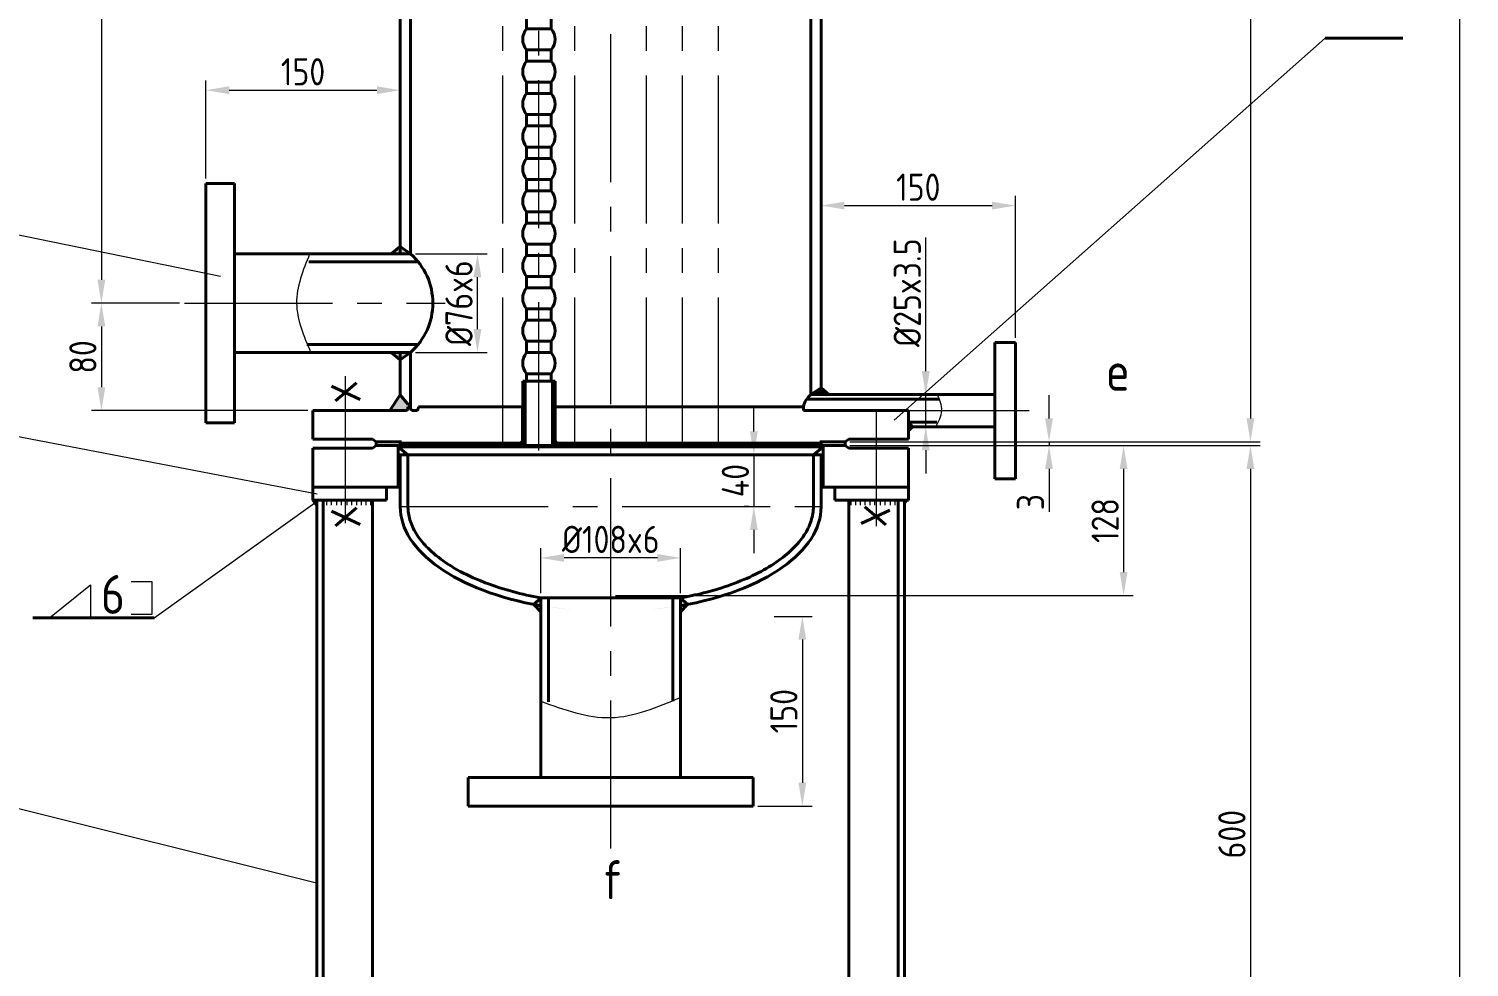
# Model space of a CAD drawing. Header units: millimetres. Extents: x -442207 to -224354, y 128709 to 249540.
# Drawn here: x -224838.4 to -224653, y 129020.7 to 129141.4 of the extents above; entities that cross this region are included whole.
import ezdxf

# ---------------------------------------------------------------- set-up
doc = ezdxf.new("R2010")
doc.units = ezdxf.units.MM
doc.linetypes.add('CENTER2', pattern=[28.575, 19.05, -3.175, 3.175, -3.175])
for name, color, linetype, lineweight in [('图层1', 7, 'Continuous', 40), ('图层2', 1, 'Continuous', 20), ('图层3', 3, 'Continuous', 20), ('图层4', 2, 'Continuous', 20), ('图层6', 4, 'CENTER2', 20)]:
    doc.layers.add(name, color=color, linetype=linetype, lineweight=lineweight)
doc.styles.add('工程字体', font='gbenor.shx', dxfattribs={"bigfont": 'gbcbig.shx'})
doc.dimstyles.new('直线$0', dxfattribs={"dimtxt": 3.5, "dimasz": 3, "dimexe": 1.25, "dimexo": 0.625, "dimtad": 1, "dimtxsty": '工程字体', "dimcen": 2.5, "dimclrd": 3, "dimclre": 3, "dimclrt": 2, "dimadec": 0, "dimazin": 0, "dimtfac": 1, "dimtmove": 0, "dimatfit": 3, "dimfxl": 0, "dimlwd": 13, "dimlwe": 13, "dimarcsym": 0})

# ---------------------------------------------------------------- blocks, each defined once
blk = doc.blocks.new('*D189')
at = {"layer": 'Defpoints', "color": 0}
for p in [(-224794.87, 129217.86), (-224829.04, 129106.11), (-224818.35, 129106.11)]:
    blk.add_point(p, dxfattribs=at)
at = {"layer": '图层1', "color": 3, "lineweight": 13}
for p, q in [((-224795.49, 129217.86), (-224830.29, 129217.86)), ((-224829.04, 129214.86), (-224829.04, 129109.11)), ((-224818.97, 129106.11), (-224830.29, 129106.11))]:
    blk.add_line(p, q, dxfattribs=at)
at = {"layer": '图层1', "color": 3}
for points in [[(-224829.54, 129214.86), (-224828.54, 129214.86), (-224829.04, 129217.86)], [(-224829.54, 129109.11), (-224828.54, 129109.11), (-224829.04, 129106.11)]]:
    blk.add_solid(points, dxfattribs=at)
at = {"layer": '图层1', "color": 2, "insert": (-224831.42, 129161.98), "char_height": 3.5, "attachment_point": 5, "rotation": 90, "style": '工程字体'}
blk.add_mtext('600', dxfattribs=at)
blk = doc.blocks.new('*D149')
at = {"layer": 'Defpoints', "color": 0}
for p in [(-224728.61, 129467.48), (-224679.93, 128987.78), (-224654.28, 128987.78)]:
    blk.add_point(p, dxfattribs=at)
at = {"layer": '图层1', "color": 3, "lineweight": 13}
for p, q in [((-224727.98, 129467.48), (-224653.03, 129467.48)), ((-224654.28, 129464.48), (-224654.28, 128990.78)), ((-224679.31, 128987.78), (-224653.03, 128987.78))]:
    blk.add_line(p, q, dxfattribs=at)
at = {"layer": '图层1', "color": 3}
for points in [[(-224654.78, 129464.48), (-224653.78, 129464.48), (-224654.28, 129467.48)], [(-224654.78, 128990.78), (-224653.78, 128990.78), (-224654.28, 128987.78)]]:
    blk.add_solid(points, dxfattribs=at)
at = {"layer": '图层1', "color": 2, "insert": (-224656.87, 129227.63), "char_height": 3.5, "attachment_point": 5, "rotation": 90, "style": '工程字体'}
blk.add_mtext('~2875', dxfattribs=at)
blk = doc.blocks.new('*D165')
at = {"layer": 'Defpoints', "color": 0}
for p in [(-224772.5, 129073.33), (-224772.5, 129068.19), (-224754.5, 129068.19)]:
    blk.add_point(p, dxfattribs=at)
at = {"layer": '图层1', "color": 3, "lineweight": 13}
for p, q in [((-224772.5, 129068.81), (-224772.5, 129074.58)), ((-224754.5, 129068.81), (-224754.5, 129074.58)), ((-224757.5, 129073.33), (-224769.5, 129073.33))]:
    blk.add_line(p, q, dxfattribs=at)
at = {"layer": '图层1', "color": 3}
for points in [[(-224769.5, 129073.83), (-224769.5, 129072.83), (-224772.5, 129073.33)], [(-224757.5, 129073.83), (-224757.5, 129072.83), (-224754.5, 129073.33)]]:
    blk.add_solid(points, dxfattribs=at)
at = {"layer": '图层1', "color": 2, "insert": (-224763.5, 129075.71), "char_height": 3.5, "attachment_point": 5, "style": '工程字体'}
blk.add_mtext('%%C108x6', dxfattribs=at)
blk = doc.blocks.new('*D164')
at = {"layer": 'Defpoints', "color": 0}
for p in [(-224743.08, 129065.81), (-224745.17, 129041.4), (-224738.84, 129041.4)]:
    blk.add_point(p, dxfattribs=at)
at = {"layer": '图层1', "color": 3, "lineweight": 13}
for p, q in [((-224742.45, 129065.81), (-224737.59, 129065.81)), ((-224738.84, 129062.81), (-224738.84, 129044.4)), ((-224744.55, 129041.4), (-224737.59, 129041.4))]:
    blk.add_line(p, q, dxfattribs=at)
at = {"layer": '图层1', "color": 3}
for points in [[(-224739.34, 129062.81), (-224738.34, 129062.81), (-224738.84, 129065.81)], [(-224739.34, 129044.4), (-224738.34, 129044.4), (-224738.84, 129041.4)]]:
    blk.add_solid(points, dxfattribs=at)
at = {"layer": '图层1', "color": 2, "insert": (-224741.22, 129053.61), "char_height": 3.5, "attachment_point": 5, "rotation": 90, "style": '工程字体'}
blk.add_mtext('150', dxfattribs=at)
blk = doc.blocks.new('*D163')
at = {"layer": 'Defpoints', "color": 0}
for p in [(-224718.09, 129087.78), (-224763.5, 129068.5), (-224697.5, 129068.5)]:
    blk.add_point(p, dxfattribs=at)
at = {"layer": '图层1', "color": 3, "lineweight": 13}
for p, q in [((-224717.47, 129087.78), (-224696.25, 129087.78)), ((-224697.5, 129084.78), (-224697.5, 129071.5)), ((-224762.88, 129068.5), (-224696.25, 129068.5))]:
    blk.add_line(p, q, dxfattribs=at)
at = {"layer": '图层1', "color": 3}
for points in [[(-224698, 129084.78), (-224697, 129084.78), (-224697.5, 129087.78)], [(-224698, 129071.5), (-224697, 129071.5), (-224697.5, 129068.5)]]:
    blk.add_solid(points, dxfattribs=at)
at = {"layer": '图层1', "color": 2, "insert": (-224699.88, 129078.14), "char_height": 3.5, "attachment_point": 5, "rotation": 90, "style": '工程字体'}
blk.add_mtext('128', dxfattribs=at)
blk = doc.blocks.new('*D162')
at = {"layer": 'Defpoints', "color": 0}
for p in [(-224745.08, 129086.61), (-224745.08, 129079.94), (-224745.08, 129079.94)]:
    blk.add_point(p, dxfattribs=at)
at = {"layer": '图层1', "color": 3, "lineweight": 13}
for p, q in [((-224745.08, 129089.61), (-224745.08, 129092.61)), ((-224745.08, 129086.61), (-224745.08, 129079.94)), ((-224744.46, 129086.61), (-224743.83, 129086.61)), ((-224745.71, 129079.94), (-224746.33, 129079.94)), ((-224745.08, 129076.94), (-224745.08, 129073.94))]:
    blk.add_line(p, q, dxfattribs=at)
at = {"layer": '图层1', "color": 3}
for points in [[(-224745.58, 129089.61), (-224744.58, 129089.61), (-224745.08, 129086.61)], [(-224745.58, 129076.94), (-224744.58, 129076.94), (-224745.08, 129079.94)]]:
    blk.add_solid(points, dxfattribs=at)
at = {"layer": '图层1', "color": 2, "insert": (-224747.46, 129083.28), "char_height": 3.5, "attachment_point": 5, "rotation": 90, "style": '工程字体'}
blk.add_mtext('40', dxfattribs=at)
blk = doc.blocks.new('*D158')
at = {"layer": 'Defpoints', "color": 0}
for p in [(-224789.25, 129112.44), (-224780.64, 129112.44), (-224789.25, 129099.78)]:
    blk.add_point(p, dxfattribs=at)
at = {"layer": '图层1', "color": 3, "lineweight": 13}
for p, q in [((-224788.63, 129112.44), (-224779.39, 129112.44)), ((-224780.64, 129102.78), (-224780.64, 129109.44)), ((-224788.63, 129099.78), (-224779.39, 129099.78))]:
    blk.add_line(p, q, dxfattribs=at)
at = {"layer": '图层1', "color": 3}
for points in [[(-224781.14, 129109.44), (-224780.14, 129109.44), (-224780.64, 129112.44)], [(-224781.14, 129102.78), (-224780.14, 129102.78), (-224780.64, 129099.78)]]:
    blk.add_solid(points, dxfattribs=at)
at = {"layer": '图层1', "color": 2, "insert": (-224783.02, 129106.11), "char_height": 3.5, "attachment_point": 5, "rotation": 90, "style": '工程字体'}
blk.add_mtext('%%C76x6', dxfattribs=at)
blk = doc.blocks.new('*D157')
at = {"layer": 'Defpoints', "color": 0}
for p in [(-224790.59, 129133.51), (-224815.59, 129121.53), (-224790.59, 129121.53)]:
    blk.add_point(p, dxfattribs=at)
at = {"layer": '图层1', "color": 3, "lineweight": 13}
for p, q in [((-224815.59, 129122.15), (-224815.59, 129134.76)), ((-224790.59, 129122.15), (-224790.59, 129134.76)), ((-224812.59, 129133.51), (-224793.59, 129133.51))]:
    blk.add_line(p, q, dxfattribs=at)
at = {"layer": '图层1', "color": 3}
for points in [[(-224812.59, 129134.01), (-224812.59, 129133.01), (-224815.59, 129133.51)], [(-224793.59, 129134.01), (-224793.59, 129133.01), (-224790.59, 129133.51)]]:
    blk.add_solid(points, dxfattribs=at)
at = {"layer": '图层1', "color": 2, "insert": (-224803.09, 129135.88), "char_height": 3.5, "attachment_point": 5, "style": '工程字体'}
blk.add_mtext('150', dxfattribs=at)
blk = doc.blocks.new('*D156')
at = {"layer": 'Defpoints', "color": 0}
for p in [(-224818.35, 129106.11), (-224829.04, 129092.28), (-224801.84, 129092.28)]:
    blk.add_point(p, dxfattribs=at)
at = {"layer": '图层1', "color": 3, "lineweight": 13}
for p, q in [((-224818.97, 129106.11), (-224830.29, 129106.11)), ((-224829.04, 129103.11), (-224829.04, 129095.28)), ((-224802.46, 129092.28), (-224830.29, 129092.28))]:
    blk.add_line(p, q, dxfattribs=at)
at = {"layer": '图层1', "color": 3}
for points in [[(-224829.54, 129103.11), (-224828.54, 129103.11), (-224829.04, 129106.11)], [(-224829.54, 129095.28), (-224828.54, 129095.28), (-224829.04, 129092.28)]]:
    blk.add_solid(points, dxfattribs=at)
at = {"layer": '图层1', "color": 2, "insert": (-224831.42, 129099.19), "char_height": 3.5, "attachment_point": 5, "rotation": 90, "style": '工程字体'}
blk.add_mtext('80', dxfattribs=at)
blk = doc.blocks.new('*D155')
at = {"layer": 'Defpoints', "color": 0}
for p in [(-224722.96, 129094.36), (-224722.96, 129094.36), (-224722.96, 129090.19)]:
    blk.add_point(p, dxfattribs=at)
at = {"layer": '图层1', "color": 3, "lineweight": 13}
for p, q in [((-224722.96, 129097.36), (-224722.96, 129114.56)), ((-224723.59, 129094.36), (-224724.21, 129094.36)), ((-224722.96, 129090.19), (-224722.96, 129094.36)), ((-224723.59, 129090.19), (-224724.21, 129090.19)), ((-224722.96, 129087.19), (-224722.96, 129084.19))]:
    blk.add_line(p, q, dxfattribs=at)
at = {"layer": '图层1', "color": 3}
for points in [[(-224723.46, 129097.36), (-224722.46, 129097.36), (-224722.96, 129094.36)], [(-224723.46, 129087.19), (-224722.46, 129087.19), (-224722.96, 129090.19)]]:
    blk.add_solid(points, dxfattribs=at)
at = {"layer": '图层1', "color": 2, "insert": (-224725.34, 129107.46), "char_height": 3.5, "attachment_point": 5, "rotation": 90, "style": '工程字体'}
blk.add_mtext('%%C25x3.5', dxfattribs=at)
blk = doc.blocks.new('*D185')
at = {"layer": 'Defpoints', "color": 0}
for p in [(-224711.42, 129118.66), (-224736.42, 129102.69), (-224711.42, 129101.03)]:
    blk.add_point(p, dxfattribs=at)
at = {"layer": '图层1', "color": 3, "lineweight": 13}
for p, q in [((-224736.42, 129103.32), (-224736.42, 129119.91)), ((-224711.42, 129101.65), (-224711.42, 129119.91)), ((-224733.42, 129118.66), (-224714.42, 129118.66))]:
    blk.add_line(p, q, dxfattribs=at)
at = {"layer": '图层1', "color": 3}
for points in [[(-224733.42, 129119.16), (-224733.42, 129118.16), (-224736.42, 129118.66)], [(-224714.42, 129119.16), (-224714.42, 129118.16), (-224711.42, 129118.66)]]:
    blk.add_solid(points, dxfattribs=at)
at = {"layer": '图层1', "color": 2, "insert": (-224723.92, 129121.03), "char_height": 3.5, "attachment_point": 5, "style": '工程字体'}
blk.add_mtext('150', dxfattribs=at)
blk = doc.blocks.new('*D184')
at = {"layer": 'Defpoints', "color": 0}
for p in [(-224703.48, 129087.78), (-224720.42, 128987.78), (-224681.18, 128987.78)]:
    blk.add_point(p, dxfattribs=at)
at = {"layer": '图层1', "color": 3, "lineweight": 13}
for p, q in [((-224702.85, 129087.78), (-224679.93, 129087.78)), ((-224681.18, 129084.78), (-224681.18, 128990.78)), ((-224719.8, 128987.78), (-224679.93, 128987.78))]:
    blk.add_line(p, q, dxfattribs=at)
at = {"layer": '图层1', "color": 3}
for points in [[(-224681.68, 129084.78), (-224680.68, 129084.78), (-224681.18, 129087.78)], [(-224681.68, 128990.78), (-224680.68, 128990.78), (-224681.18, 128987.78)]]:
    blk.add_solid(points, dxfattribs=at)
at = {"layer": '图层1', "color": 2, "insert": (-224683.56, 129037.78), "char_height": 3.5, "attachment_point": 5, "rotation": 90, "style": '工程字体'}
blk.add_mtext('600', dxfattribs=at)
blk = doc.blocks.new('*D183')
at = {"layer": 'Defpoints', "color": 0}
for p in [(-224733.34, 129087.78), (-224722.25, 129088.28), (-224707.1, 129087.78)]:
    blk.add_point(p, dxfattribs=at)
at = {"layer": '图层1', "color": 3, "lineweight": 13}
for p, q in [((-224707.1, 129091.28), (-224707.1, 129094.28)), ((-224732.71, 129087.78), (-224705.85, 129087.78)), ((-224721.62, 129088.28), (-224705.85, 129088.28)), ((-224707.1, 129088.28), (-224707.1, 129087.78)), ((-224707.1, 129084.78), (-224707.1, 129079.24))]:
    blk.add_line(p, q, dxfattribs=at)
at = {"layer": '图层1', "color": 3}
for points in [[(-224707.6, 129091.28), (-224706.6, 129091.28), (-224707.1, 129088.28)], [(-224707.6, 129084.78), (-224706.6, 129084.78), (-224707.1, 129087.78)]]:
    blk.add_solid(points, dxfattribs=at)
at = {"layer": '图层1', "color": 2, "insert": (-224709.48, 129080.51), "char_height": 3.5, "attachment_point": 5, "rotation": 90, "style": '工程字体'}
blk.add_mtext('3', dxfattribs=at)
blk = doc.blocks.new('*D174')
at = {"layer": 'Defpoints', "color": 0}
for p in [(-224733.34, 129420.61), (-224733.34, 129088.28), (-224681.18, 129088.28)]:
    blk.add_point(p, dxfattribs=at)
at = {"layer": '图层1', "color": 3, "lineweight": 13}
for p, q in [((-224732.71, 129420.61), (-224679.93, 129420.61)), ((-224681.18, 129417.61), (-224681.18, 129091.28)), ((-224732.71, 129088.28), (-224679.93, 129088.28))]:
    blk.add_line(p, q, dxfattribs=at)
at = {"layer": '图层1', "color": 3}
for points in [[(-224681.68, 129417.61), (-224680.68, 129417.61), (-224681.18, 129420.61)], [(-224681.68, 129091.28), (-224680.68, 129091.28), (-224681.18, 129088.28)]]:
    blk.add_solid(points, dxfattribs=at)
at = {"layer": '图层1', "color": 2, "insert": (-224683.56, 129254.44), "char_height": 3.5, "attachment_point": 5, "rotation": 90, "style": '工程字体'}
blk.add_mtext('1990', dxfattribs=at)

msp = doc.modelspace()

# ---------------------------------------------------------------- hatches: boundary and pattern name
at = {"layer": '图层1'}
h = msp.add_hatch(color=3, dxfattribs=at)
h.paths.add_polyline_path([(-224790.588, 129113.401), (-224790.588, 129112.442), (-224789.254, 129112.442)])
h.paths.add_polyline_path([(-224790.588, 129113.401), (-224791.735, 129112.442), (-224790.588, 129112.442)])
h = msp.add_hatch(color=3, dxfattribs=at)
h.paths.add_polyline_path([(-224790.588, 129098.816), (-224790.588, 129099.775), (-224789.254, 129099.775)])
h.paths.add_polyline_path([(-224790.588, 129098.816), (-224791.735, 129099.775), (-224790.588, 129099.775)])
h = msp.add_hatch(color=3, dxfattribs=at)
h.paths.add_polyline_path([(-224736.421, 129095.199), (-224737.754, 129094.359), (-224736.421, 129094.359)])
h.paths.add_polyline_path([(-224736.421, 129095.199), (-224736.421, 129094.359), (-224735.445, 129094.359)])
for points in [[(-224789.254, 129093.109), (-224789.588, 129093.109), (-224790.588, 129094.3), (-224791.921, 129092.275), (-224789.921, 129092.275, 0.4142136), (-224789.588, 129092.609), (-224789.588, 129092.775), (-224789.254, 129092.775)], [(-224801.317, 129080.775), (-224801.838, 129080.775), (-224801.317, 129080.039)], [(-224725.692, 129080.775), (-224725.171, 129080.775), (-224725.692, 129080.039)]]:
    msp.add_hatch(color=3, dxfattribs=at).paths.add_polyline_path(points)
h = msp.add_hatch(color=3, dxfattribs=at)
h.paths.add_polyline_path([(-224725.171, 129090.775), (-224725.171, 129090.192), (-224724.67, 129090.192)])
h.paths.add_polyline_path([(-224724.67, 129090.192), (-224725.171, 129090.192), (-224725.171, 129089.663)])
h = msp.add_hatch(color=3, dxfattribs=at)
edge = h.paths.add_edge_path()
edge.add_line((-224772.504, 129068.186), (-224773.395, 129067.336))
edge.add_ellipse((-224763.504, 129079.942), major_axis=(-27.083, 0), ratio=0.5, start_angle=68.57957, end_angle=70.5911)
edge.add_line((-224772.504, 129067.17), (-224772.504, 129068.186))
edge = h.paths.add_edge_path()
edge.add_ellipse((-224763.504, 129079.942), major_axis=(-27.083, 0), ratio=0.5, start_angle=68.57957, end_angle=70.5911, ccw=False)
edge.add_line((-224773.395, 129067.336), (-224772.504, 129066.411))
edge.add_line((-224772.504, 129066.411), (-224772.504, 129067.17))
h = msp.add_hatch(color=3, dxfattribs=at)
edge = h.paths.add_edge_path()
edge.add_line((-224754.504, 129068.186), (-224753.613, 129067.336))
edge.add_ellipse((-224763.504, 129079.942), major_axis=(27.083, 0), ratio=0.5, start_angle=289.4089, end_angle=291.42043, ccw=False)
edge.add_line((-224754.504, 129067.17), (-224754.504, 129068.186))
edge = h.paths.add_edge_path()
edge.add_ellipse((-224763.504, 129079.942), major_axis=(27.083, 0), ratio=0.5, start_angle=289.4089, end_angle=291.42043)
edge.add_line((-224753.613, 129067.336), (-224754.504, 129066.411))
edge.add_line((-224754.504, 129066.411), (-224754.504, 129067.17))

# ---------------------------------------------------------------- linework, layer by layer
for p, q in [((-224737.754, 129414.525), (-224737.754, 129094.359)), ((-224736.421, 129414.525), (-224736.421, 129094.359)), ((-224790.588, 129382.609), (-224790.588, 129112.442)), ((-224789.254, 129382.609), (-224789.254, 129112.442)), ((-224774.326, 129142.867), (-224774.326, 129141.408)), ((-224771.159, 129142.867), (-224771.159, 129141.408)), ((-224774.326, 129141.408), (-224771.159, 129141.408)), ((-224671.555, 129140.203), (-224661.555, 129140.203)), ((-224774.326, 129138.7), (-224771.159, 129138.7)), ((-224774.326, 129138.7), (-224774.326, 129137.241)), ((-224771.159, 129138.7), (-224771.159, 129137.241)), ((-224774.326, 129137.241), (-224771.159, 129137.241)), ((-224774.326, 129134.533), (-224771.159, 129134.533)), ((-224774.326, 129134.533), (-224774.326, 129133.075)), ((-224771.159, 129134.533), (-224771.159, 129133.075)), ((-224774.326, 129133.075), (-224771.159, 129133.075)), ((-224774.326, 129130.367), (-224774.326, 129128.908)), ((-224774.326, 129130.367), (-224771.159, 129130.367)), ((-224771.159, 129130.367), (-224771.159, 129128.908)), ((-224774.326, 129128.908), (-224771.159, 129128.908)), ((-224774.326, 129126.2), (-224774.326, 129124.741)), ((-224774.326, 129126.2), (-224771.159, 129126.2)), ((-224771.159, 129126.2), (-224771.159, 129124.741)), ((-224774.326, 129124.741), (-224771.159, 129124.741)), ((-224815.588, 129121.525), (-224811.921, 129121.525)), ((-224815.588, 129106.109), (-224815.588, 129121.525)), ((-224811.921, 129121.525), (-224811.921, 129106.109)), ((-224774.326, 129122.033), (-224774.326, 129120.575)), ((-224774.326, 129122.033), (-224771.159, 129122.033)), ((-224774.326, 129120.575), (-224771.159, 129120.575)), ((-224771.159, 129122.033), (-224771.159, 129120.575)), ((-224774.326, 129117.867), (-224771.159, 129117.867)), ((-224774.326, 129117.867), (-224774.326, 129116.408)), ((-224771.159, 129117.867), (-224771.159, 129116.408)), ((-224774.326, 129116.408), (-224771.159, 129116.408)), ((-224791.735, 129112.442), (-224790.588, 129113.401)), ((-224790.588, 129113.401), (-224789.254, 129112.442)), ((-224774.326, 129113.7), (-224771.159, 129113.7)), ((-224774.326, 129113.7), (-224774.326, 129112.241)), ((-224771.159, 129113.7), (-224771.159, 129112.241)), ((-224811.921, 129112.442), (-224789.254, 129112.442)), ((-224802.343, 129111.442), (-224788.29, 129111.442)), ((-224774.326, 129112.241), (-224771.159, 129112.241)), ((-224774.326, 129109.533), (-224771.159, 129109.533)), ((-224774.326, 129109.533), (-224774.326, 129108.075)), ((-224771.159, 129109.533), (-224771.159, 129108.075)), ((-224774.326, 129108.075), (-224771.159, 129108.075)), ((-224815.588, 129106.109), (-224815.588, 129090.692)), ((-224811.921, 129090.692), (-224811.921, 129106.109)), ((-224774.326, 129105.367), (-224771.159, 129105.367)), ((-224774.326, 129105.367), (-224774.326, 129103.908)), ((-224774.326, 129103.908), (-224771.159, 129103.908)), ((-224771.159, 129105.367), (-224771.159, 129103.908)), ((-224802.586, 129100.775), (-224788.29, 129100.775)), ((-224774.326, 129101.2), (-224774.326, 129099.741)), ((-224774.326, 129101.2), (-224771.159, 129101.2)), ((-224771.159, 129101.2), (-224771.159, 129099.741)), ((-224714.088, 129101.025), (-224714.088, 129092.275)), ((-224711.421, 129101.025), (-224714.088, 129101.025)), ((-224711.421, 129092.275), (-224711.421, 129101.025)), ((-224811.921, 129099.775), (-224789.254, 129099.775)), ((-224791.735, 129099.775), (-224790.588, 129098.816)), ((-224790.588, 129098.816), (-224789.254, 129099.775)), ((-224790.588, 129099.775), (-224790.588, 129094.3)), ((-224789.254, 129099.775), (-224789.254, 129092.775)), ((-224774.326, 129099.741), (-224771.159, 129099.741)), ((-224774.326, 129097.033), (-224774.326, 129096.06)), ((-224774.326, 129097.033), (-224771.159, 129097.033)), ((-224771.159, 129097.033), (-224771.159, 129096.06)), ((-224795.751, 129093.713), (-224799.433, 129095.435)), ((-224798.926, 129093.545), (-224796.224, 129095.84)), ((-224774.826, 129096.06), (-224774.826, 129087.775)), ((-224774.826, 129096.06), (-224770.659, 129096.06)), ((-224770.659, 129096.06), (-224774.826, 129096.06)), ((-224774.492, 129096.06), (-224774.492, 129087.775)), ((-224770.992, 129096.06), (-224770.992, 129087.775)), ((-224770.659, 129096.06), (-224770.659, 129087.775)), ((-224737.754, 129094.359), (-224736.421, 129095.199)), ((-224736.421, 129095.199), (-224735.445, 129094.359)), ((-224791.921, 129092.275), (-224790.588, 129094.3)), ((-224789.588, 129093.109), (-224790.588, 129094.3)), ((-224789.588, 129093.109), (-224789.254, 129093.109)), ((-224789.254, 129092.775), (-224789.588, 129092.775)), ((-224789.588, 129092.775), (-224789.588, 129092.609)), ((-224789.254, 129092.775), (-224789.254, 129092.609)), ((-224788.254, 129092.609), (-224788.254, 129092.775)), ((-224774.826, 129092.775), (-224788.254, 129092.775)), ((-224774.847, 129092.609), (-224774.931, 129092.775)), ((-224738.693, 129092.775), (-224770.659, 129092.775)), ((-224770.637, 129092.609), (-224770.554, 129092.775)), ((-224738.693, 129092.775), (-224738.693, 129092.275)), ((-224738.284, 129093.775), (-224721.181, 129093.775)), ((-224737.754, 129094.359), (-224714.088, 129094.359)), ((-224789.921, 129092.275), (-224801.838, 129092.275)), ((-224801.838, 129088.609), (-224801.838, 129092.275)), ((-224788.921, 129092.275), (-224788.588, 129092.275)), ((-224774.847, 129092.609), (-224774.826, 129092.609)), ((-224774.847, 129092.609), (-224774.847, 129088.442)), ((-224770.637, 129092.609), (-224770.659, 129092.609)), ((-224770.637, 129092.609), (-224770.637, 129088.442)), ((-224738.693, 129092.275), (-224725.171, 129092.275)), ((-224725.171, 129088.609), (-224725.171, 129092.275)), ((-224714.088, 129083.525), (-224714.088, 129092.275)), ((-224711.421, 129092.275), (-224711.421, 129083.525)), ((-224815.588, 129090.692), (-224811.921, 129090.692)), ((-224724.67, 129090.192), (-224725.171, 129090.775)), ((-224725.171, 129090.775), (-224721.544, 129090.775)), ((-224725.171, 129089.663), (-224724.67, 129090.192)), ((-224725.171, 129090.192), (-224714.088, 129090.192)), ((-224801.838, 129088.609), (-224794.171, 129088.609)), ((-224801.838, 129087.442), (-224801.838, 129082.442)), ((-224801.838, 129087.442), (-224794.171, 129087.442)), ((-224794.171, 129088.609), (-224793.673, 129088.275)), ((-224794.171, 129087.442), (-224793.673, 129087.775)), ((-224793.673, 129088.275), (-224793.673, 129087.775)), ((-224793.673, 129088.275), (-224790.421, 129088.275)), ((-224793.673, 129087.775), (-224763.504, 129087.775)), ((-224790.838, 129082.442), (-224790.838, 129087.775)), ((-224790.838, 129087.609), (-224736.171, 129087.609)), ((-224790.838, 129087.609), (-224789.588, 129086.609)), ((-224790.588, 129087.775), (-224790.588, 129088.275)), ((-224790.421, 129088.275), (-224790.421, 129088.109)), ((-224790.421, 129088.109), (-224774.826, 129088.109)), ((-224774.847, 129088.442), (-224775.091, 129088.109)), ((-224775.091, 129088.109), (-224774.826, 129087.775)), ((-224774.847, 129088.442), (-224774.826, 129088.442)), ((-224774.826, 129087.775), (-224770.659, 129087.775)), ((-224774.826, 129087.775), (-224770.659, 129087.775)), ((-224770.637, 129088.442), (-224770.659, 129088.442)), ((-224770.393, 129088.109), (-224770.659, 129087.775)), ((-224770.659, 129088.109), (-224736.588, 129088.109)), ((-224770.637, 129088.442), (-224770.393, 129088.109)), ((-224733.336, 129087.775), (-224763.504, 129087.775)), ((-224736.171, 129087.609), (-224737.421, 129086.609)), ((-224736.588, 129088.275), (-224736.588, 129088.109)), ((-224736.588, 129088.275), (-224733.336, 129088.275)), ((-224736.421, 129087.775), (-224736.421, 129088.275)), ((-224736.171, 129082.442), (-224736.171, 129087.775)), ((-224732.838, 129088.609), (-224733.336, 129088.275)), ((-224733.336, 129088.275), (-224733.336, 129087.775)), ((-224732.838, 129087.442), (-224733.336, 129087.775)), ((-224732.838, 129088.609), (-224725.171, 129088.609)), ((-224725.171, 129087.442), (-224732.838, 129087.442)), ((-224725.171, 129087.442), (-224725.171, 129082.442)), ((-224790.838, 129086.609), (-224763.504, 129086.609)), ((-224790.588, 129079.942), (-224790.588, 129086.609)), ((-224790.588, 129082.442), (-224790.588, 129086.609)), ((-224789.588, 129079.942), (-224789.588, 129086.609)), ((-224736.171, 129086.609), (-224763.504, 129086.609)), ((-224737.421, 129079.942), (-224737.421, 129086.609)), ((-224736.421, 129082.442), (-224736.421, 129086.609)), ((-224736.421, 129079.942), (-224736.421, 129086.609)), ((-224711.421, 129083.525), (-224714.088, 129083.525)), ((-224801.838, 129082.442), (-224790.588, 129082.442)), ((-224801.838, 129082.442), (-224801.838, 129080.775)), ((-224792.356, 129080.775), (-224792.356, 129082.442)), ((-224725.171, 129082.442), (-224736.421, 129082.442)), ((-224734.653, 129080.775), (-224734.653, 129082.442)), ((-224725.171, 129082.442), (-224725.171, 129080.775)), ((-224801.838, 129080.775), (-224801.317, 129080.039)), ((-224801.838, 129080.775), (-224792.356, 129080.775)), ((-224801.317, 129080.775), (-224801.317, 128995.775)), ((-224800.483, 129080.775), (-224800.483, 128995.775)), ((-224794.15, 129080.775), (-224794.15, 128995.775)), ((-224725.171, 129080.775), (-224734.653, 129080.775)), ((-224732.859, 129080.775), (-224732.859, 128995.775)), ((-224728.082, 129077.587), (-224730.785, 129079.883)), ((-224726.525, 129080.775), (-224726.525, 128995.775)), ((-224725.692, 129080.775), (-224725.692, 128995.775)), ((-224795.751, 129077.635), (-224799.433, 129079.356)), ((-224798.926, 129077.466), (-224796.224, 129079.761)), ((-224731.258, 129077.756), (-224727.576, 129079.478)), ((-224772.504, 129068.186), (-224773.395, 129067.336)), ((-224773.395, 129067.336), (-224772.504, 129066.411)), ((-224772.504, 129045.067), (-224772.504, 129068.186)), ((-224754.504, 129068.186), (-224772.504, 129068.186)), ((-224771.504, 129054.818), (-224771.504, 129068.186)), ((-224755.504, 129054.915), (-224755.504, 129068.186)), ((-224754.504, 129068.186), (-224753.613, 129067.336)), ((-224754.504, 129045.067), (-224754.504, 129068.186)), ((-224753.613, 129067.336), (-224754.504, 129066.411)), ((-224822.254, 129065.614), (-224837.864, 129065.614)), ((-224781.838, 129045.067), (-224763.504, 129045.067)), ((-224781.838, 129041.4), (-224781.838, 129045.067)), ((-224745.171, 129045.067), (-224763.504, 129045.067)), ((-224745.171, 129041.4), (-224745.171, 129045.067)), ((-224763.504, 129041.4), (-224781.838, 129041.4)), ((-224780.939, 129041.4), (-224763.504, 129041.4)), ((-224746.069, 129041.4), (-224763.504, 129041.4)), ((-224763.504, 129041.4), (-224745.171, 129041.4))]:
    msp.add_line(p, q, dxfattribs=at)
for centre, radius, start, end in [((-224772.742, 129140.054), 2.083, 139.4642, 220.5358), ((-224772.742, 129140.054), 2.083, 319.4642, 40.5358), ((-224772.742, 129135.887), 2.083, 139.4642, 220.5358), ((-224772.742, 129135.887), 2.083, 319.4642, 40.5358), ((-224772.742, 129131.721), 2.083, 139.4642, 220.5358), ((-224772.742, 129131.721), 2.083, 319.4642, 40.5358), ((-224772.742, 129127.554), 2.083, 139.4642, 220.5358), ((-224772.742, 129127.554), 2.083, 319.4642, 40.5358), ((-224772.742, 129123.387), 2.083, 139.4642, 220.5358), ((-224772.742, 129123.387), 2.083, 319.4642, 40.5358), ((-224772.742, 129119.221), 2.083, 139.4642, 220.5358), ((-224772.742, 129119.221), 2.083, 319.4642, 40.5358), ((-224772.742, 129115.054), 2.083, 139.4642, 220.5358), ((-224772.742, 129115.054), 2.083, 319.4642, 40.5358), ((-224794.821, 129106.109), 8.432, 311.3131, 48.6869), ((-224772.742, 129110.887), 2.083, 139.4642, 220.5358), ((-224772.742, 129110.887), 2.083, 319.4642, 40.5358), ((-224772.742, 129106.721), 2.083, 139.4642, 220.5358), ((-224772.742, 129106.721), 2.083, 319.4642, 40.5358), ((-224772.742, 129102.554), 2.083, 139.4642, 220.5358), ((-224772.742, 129102.554), 2.083, 319.4642, 40.5358), ((-224772.742, 129098.387), 2.083, 139.4642, 220.5358), ((-224772.742, 129098.387), 2.083, 319.4642, 40.5358), ((-224736.044, 129092.275), 2.695, 129.37928, 169.30907), ((-224789.921, 129092.609), 0.333, 270, 0), ((-224788.921, 129092.609), 0.333, 180, 270), ((-224788.588, 129092.609), 0.333, 270, 0)]:
    msp.add_arc(centre, radius, start, end, dxfattribs=at)
at = {"layer": '图层1', "extrusion": (0, 0, -1)}
for start_param, end_param in [(5.0511382, 6.2831853), (3.1415927, 4.3736397)]:
    msp.add_ellipse((-224763.504, 129079.942), major_axis=(-27.083, 0), ratio=0.5, start_param=start_param, end_param=end_param, dxfattribs=at)
at = {"layer": '图层1'}
for points, knots in [([(-224772.504, 129068.186), (-224773.74, 129068.408), (-224774.942, 129068.677), (-224777.761, 129069.436), (-224779.326, 129069.974), (-224781.936, 129071.094), (-224783.024, 129071.654), (-224784.969, 129072.85), (-224785.825, 129073.487), (-224787.16, 129074.698), (-224787.677, 129075.265), (-224788.526, 129076.412), (-224788.857, 129076.991), (-224789.338, 129078.148), (-224789.488, 129078.725), (-224789.576, 129079.514), (-224789.588, 129079.728), (-224789.588, 129079.942)], [5.0580864, 5.0580864, 5.0580864, 5.0580864, 5.2067502, 5.2067502, 5.4217301, 5.4217301, 5.6006448, 5.6006448, 5.7795595, 5.7795595, 5.9288837, 5.9288837, 6.078208, 6.078208, 6.2275322, 6.2275322, 6.2831853, 6.2831853, 6.2831853, 6.2831853]), ([(-224737.421, 129079.942), (-224737.421, 129079.335), (-224737.516, 129078.727), (-224737.905, 129077.507), (-224738.198, 129076.894), (-224738.993, 129075.677), (-224739.495, 129075.072), (-224740.701, 129073.895), (-224741.406, 129073.322), (-224743.002, 129072.23), (-224743.894, 129071.711), (-224745.841, 129070.745), (-224746.896, 129070.297), (-224749.142, 129069.489), (-224750.332, 129069.128), (-224752.524, 129068.576), (-224753.503, 129068.366), (-224754.504, 129068.186)], [3.1415927, 3.1415927, 3.1415927, 3.1415927, 3.2993946, 3.2993946, 3.4571966, 3.4571966, 3.6149985, 3.6149985, 3.7728005, 3.7728005, 3.9306024, 3.9306024, 4.0884044, 4.0884044, 4.2462063, 4.2462063, 4.3666927, 4.3666927, 4.3666927, 4.3666927])]:
    msp.add_open_spline(points, degree=3, knots=knots, dxfattribs=at)
at = {"layer": '图层2'}
for p, q in [((-224797.671, 129096.724), (-224797.671, 129077.785)), ((-224729.338, 129092.275), (-224729.338, 129077.434))]:
    msp.add_line(p, q, dxfattribs=at)
at = {"layer": '图层2', "start_tangent": (0, 1)}
msp.add_spline([(-224721.659, 129090.192), (-224720.9, 129092.275), (-224721.452, 129094.359)], degree=3, dxfattribs=at)
at = {"layer": '图层3'}
for p, q in [((-224727.033, 129091.041), (-224671.555, 129140.203)), ((-224813.7, 129109.548), (-224855.435, 129118.04)), ((-224801.264, 129081.519), (-224855.435, 129091.94)), ((-224822.254, 129065.614), (-224801.577, 129080.407)), ((-224800.056, 129080.775), (-224800.056, 129080.134)), ((-224799.454, 129080.775), (-224799.454, 129080.134)), ((-224798.804, 129080.775), (-224798.804, 129080.134)), ((-224798.201, 129080.775), (-224798.201, 129080.134)), ((-224797.471, 129080.775), (-224797.471, 129080.134)), ((-224796.868, 129080.775), (-224796.868, 129080.134)), ((-224796.218, 129080.775), (-224796.218, 129080.134)), ((-224795.616, 129080.775), (-224795.616, 129080.134)), ((-224794.989, 129080.775), (-224794.989, 129080.134)), ((-224794.403, 129080.775), (-224794.403, 129080.134)), ((-224732.606, 129080.775), (-224732.606, 129080.134)), ((-224732.019, 129080.775), (-224732.019, 129080.134)), ((-224731.393, 129080.775), (-224731.393, 129080.134)), ((-224730.79, 129080.775), (-224730.79, 129080.134)), ((-224730.14, 129080.775), (-224730.14, 129080.134)), ((-224729.538, 129080.775), (-224729.538, 129080.134)), ((-224728.807, 129080.775), (-224728.807, 129080.134)), ((-224728.205, 129080.775), (-224728.205, 129080.134)), ((-224727.555, 129080.775), (-224727.555, 129080.134)), ((-224726.952, 129080.775), (-224726.952, 129080.134)), ((-224835.71, 129065.614), (-224830.426, 129069.878)), ((-224830.426, 129069.878), (-224830.426, 129065.614)), ((-224825.216, 129070.277), (-224822.557, 129070.277)), ((-224822.557, 129070.277), (-224822.557, 129066.044)), ((-224822.557, 129066.044), (-224825.216, 129066.044)), ((-224801.527, 129031.519), (-224855.435, 129044.982))]:
    msp.add_line(p, q, dxfattribs=at)
for points, start_tangent in [([(-224802.25, 129112.442), (-224803.921, 129106.109), (-224802.111, 129099.775)], (0, -1)), ([(-224772.504, 129054.879), (-224763.504, 129052.781), (-224754.504, 129055.388)], (1, 0))]:
    msp.add_spline(points, degree=3, dxfattribs=dict(at, start_tangent=start_tangent))
at = {"layer": '图层6'}
for p, q in [((-224777.362, 129087.775), (-224777.362, 129421.486)), ((-224772.742, 129087.164), (-224772.742, 129421.486)), ((-224754.261, 129087.775), (-224754.261, 129421.668)), ((-224749.639, 129087.775), (-224749.639, 129421.668)), ((-224768.122, 129087.775), (-224768.122, 129290.11)), ((-224763.504, 129035.948), (-224763.504, 129290.289)), ((-224758.883, 129087.775), (-224758.883, 129290.195)), ((-224818.348, 129106.109), (-224784.813, 129106.109)), ((-224727.838, 129092.275), (-224709.658, 129092.275)), ((-224790.588, 129079.942), (-224736.421, 129079.942))]:
    msp.add_line(p, q, dxfattribs=at)

# ---------------------------------------------------------------- texts
at = {"layer": '图层4', "style": '工程字体'}
for s, p in [('e', (-224699.795, 129094.839)), ('6', (-224829.092, 129066.127)), ('f', (-224764.632, 129029.419))]:
    msp.add_text(s, height=5, dxfattribs=at).set_placement(p)

# ---------------------------------------------------------------- dimensions: what is measured, and where the dimension line sits
at = {"layer": '图层1'}
for base, p1, p2, text, picture, middle in [((-224654.281, 128987.775), (-224728.61, 129467.484), (-224679.93, 128987.775), '~2875', '*D149', (-224656.874, 129227.629)), ((-224829.045, 129106.109), (-224794.869, 129217.86), (-224818.348, 129106.109), '600', '*D189', (-224831.42, 129161.984)), ((-224722.965, 129094.359), (-224722.965, 129090.192), (-224722.965, 129094.359), '%%C25x3.5', '*D155', (-224725.34, 129107.461)), ((-224780.641, 129112.442), (-224789.254, 129099.775), (-224789.254, 129112.442), '%%C76x6', '*D158', (-224783.016, 129106.109)), ((-224829.045, 129092.275), (-224818.348, 129106.109), (-224801.838, 129092.275), '80', '*D156', (-224831.42, 129099.192)), ((-224745.085, 129079.942), (-224745.085, 129086.609), (-224745.085, 129079.942), '40', '*D162', (-224747.46, 129083.275)), ((-224681.18, 128987.775), (-224703.478, 129087.775), (-224720.421, 128987.775), '600', '*D184', (-224683.555, 129037.775)), ((-224738.843, 129041.4), (-224743.076, 129065.812), (-224745.171, 129041.4), '150', '*D164', (-224741.218, 129053.606))]:
    dim = msp.add_linear_dim(base=base, p1=p1, p2=p2, angle=90, text=text, dimstyle='直线$0', dxfattribs=at)
    dim.commit()
    dim.dimension.update_dxf_attribs({"geometry": picture, "text_midpoint": middle})
for base, p1, p2, text, picture, middle in [((-224681.18, 129088.275), (-224733.336, 129420.609), (-224733.336, 129088.275), '1990', '*D174', (-224681.18, 129254.442)), ((-224707.103, 129087.775), (-224722.25, 129088.275), (-224733.336, 129087.775), '3', '*D183', (-224707.103, 129080.507)), ((-224697.501, 129068.497), (-224718.095, 129087.775), (-224763.504, 129068.497), '128', '*D163', (-224697.501, 129078.136))]:
    dim = msp.add_linear_dim(base=base, p1=p1, p2=p2, angle=90, text=text, dimstyle='直线$0', dxfattribs=at)
    dim.commit()
    dim.dimension.update_dxf_attribs({"geometry": picture, "text_midpoint": middle, "dimtype": 160})
for base, p1, p2, text, picture, middle in [((-224790.588, 129133.506), (-224815.588, 129121.525), (-224790.588, 129121.525), '150', '*D157', (-224803.088, 129135.881)), ((-224772.504, 129073.333), (-224754.504, 129068.186), (-224772.504, 129068.186), '%%C108x6', '*D165', (-224763.504, 129075.708))]:
    dim = msp.add_linear_dim(base=base, p1=p1, p2=p2, text=text, dimstyle='直线$0', dxfattribs=at)
    dim.commit()
    dim.dimension.update_dxf_attribs({"geometry": picture, "text_midpoint": middle})
dim = msp.add_linear_dim(base=(-224711.421, 129118.658), p1=(-224736.421, 129102.695), p2=(-224711.421, 129101.025), text='150', dimstyle='直线$0', dxfattribs=at)
dim.commit()
dim.dimension.update_dxf_attribs({"geometry": '*D185', "text_midpoint": (-224723.921, 129118.658), "dimtype": 160})

doc.saveas('drawing.dxf')
